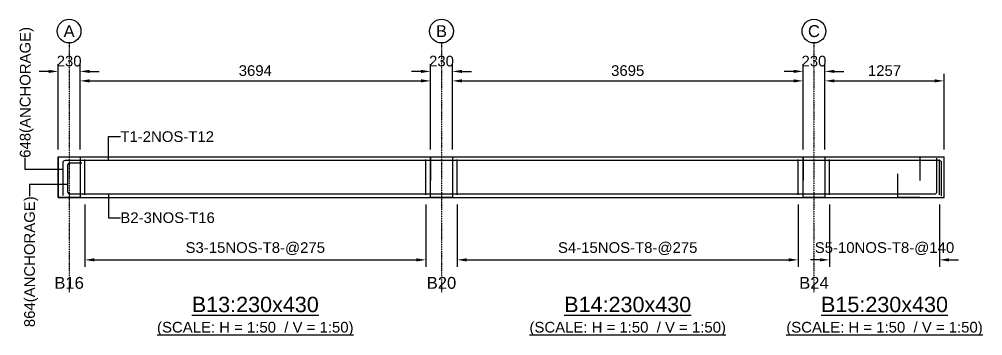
# Model space of a CAD drawing. Header units: inches. Extents: x -816171 to 9366335, y -450961 to 689132.
# Drawn here: x 3454125 to 3474430, y 263721 to 270396 of the extents above; entities that cross this region are included whole.
import ezdxf
from ezdxf.enums import TextEntityAlignment as Align

# ---------------------------------------------------------------- set-up
doc = ezdxf.new("R2010")
doc.units = ezdxf.units.IN
doc.header["$MEASUREMENT"] = 0
doc.linetypes.add('SCCenter', pattern=[1.2, 0.5, -0.3, 0.1, -0.3])
doc.linetypes.add('SCHidden', pattern=[1000, 500, -500])
for name, color, linetype in [('Concrete Line', 2, 'Continuous'), ('Dimension', 31, 'Continuous'), ('Grid', 8, 'Continuous'), ('Labels', 4, 'Continuous'), ('Labels_Support', 4, 'Continuous'), ('Link', 225, 'Continuous'), ('Reinforcement', 130, 'Continuous'), ('Text', 31, 'Continuous')]:
    doc.layers.add(name, color=color, linetype=linetype)
doc.styles.add('SC-SansSerif', font='SansSerif')
doc.styles.get("Standard").update_dxf_attribs({"font": 'txt.shx'})
doc.dimstyles.new('SCBBSDimStyl', dxfattribs={"dimtxt": 225, "dimasz": 200, "dimexe": 150, "dimexo": 150, "dimgap": 100, "dimtad": 1, "dimtoh": 1, "dimdec": 0, "dimzin": 0, "dimdsep": 46, "dimtxsty": 'SC-SansSerif', "dimcen": 0.09, "dimclrd": 8, "dimclre": 8, "dimclrt": 31, "dimadec": 0, "dimazin": 0, "dimtfac": 1, "dimtdec": 0, "dimtix": 1, "dimtofl": 0, "dimtmove": 0, "dimatfit": 3, "dimfxl": 1, "dimtolj": 1, "dimtzin": 0, "dimarcsym": 0})
doc.dimstyles.get("Standard").update_dxf_attribs({"dimtxt": 0.18, "dimasz": 0.18, "dimexe": 0.18, "dimexo": 0.0625, "dimgap": 0.09, "dimtad": 0, "dimtih": 1, "dimtoh": 1, "dimdec": 4, "dimzin": 0, "dimdsep": 46, "dimtxsty": 'Standard', "dimcen": 0.09, "dimadec": 0, "dimazin": 0, "dimtfac": 1, "dimtdec": 4, "dimtofl": 0, "dimtmove": 0, "dimatfit": 3, "dimfxl": 1, "dimtolj": 1, "dimtzin": 0, "dimarcsym": 0})

# ---------------------------------------------------------------- blocks, each defined once
blk = doc.blocks.new('*D1307')
at = {"layer": 'DEFPOINTS', "color": 0, "transparency": 16777216}
for p in [(3455505, 266636), (3462693, 266636), (3462693, 265321)]:
    blk.add_point(p, dxfattribs=at)
at = {"layer": 'Dimension', "color": 8, "lineweight": -2, "transparency": 16777216}
for p, q in [((3455505, 266486), (3455505, 265171)), ((3462693, 266486), (3462693, 265171)), ((3455705, 265321), (3462493, 265321))]:
    blk.add_line(p, q, dxfattribs=at)
at = {"layer": 'Dimension', "color": 8, "transparency": 16777216}
for points in [[(3455705, 265354), (3455705, 265288), (3455505, 265321)], [(3462493, 265354), (3462493, 265288), (3462693, 265321)]]:
    blk.add_solid(points, dxfattribs=at)
at = {"layer": 'Dimension', "color": 31, "transparency": 16777216, "insert": (3459099, 265558), "char_height": 225, "attachment_point": 5, "style": 'SC-SansSerif'}
blk.add_mtext('\\A1;S3-15NOS-T8-@275', dxfattribs=at)
blk = doc.blocks.new('*D1308')
at = {"layer": 'DEFPOINTS', "color": 0, "transparency": 16777216}
for p in [(3463353, 266636), (3470543, 266636), (3470543, 265321)]:
    blk.add_point(p, dxfattribs=at)
at = {"layer": 'Dimension', "color": 8, "lineweight": -2, "transparency": 16777216}
for p, q in [((3463353, 266486), (3463353, 265171)), ((3470543, 266486), (3470543, 265171)), ((3463553, 265321), (3470343, 265321))]:
    blk.add_line(p, q, dxfattribs=at)
at = {"layer": 'Dimension', "color": 8, "transparency": 16777216}
for points in [[(3463553, 265354), (3463553, 265288), (3463353, 265321)], [(3470343, 265354), (3470343, 265288), (3470543, 265321)]]:
    blk.add_solid(points, dxfattribs=at)
at = {"layer": 'Dimension', "color": 31, "transparency": 16777216, "insert": (3466948, 265558), "char_height": 225, "attachment_point": 5, "style": 'SC-SansSerif'}
blk.add_mtext('\\A1;S4-15NOS-T8-@275', dxfattribs=at)
blk = doc.blocks.new('*D1309')
at = {"layer": 'DEFPOINTS', "color": 0, "transparency": 16777216}
for p in [(3471203, 266636), (3473517, 266636), (3473517, 265321)]:
    blk.add_point(p, dxfattribs=at)
at = {"layer": 'Dimension', "color": 8, "lineweight": -2, "transparency": 16777216}
for p, q in [((3471203, 266486), (3471203, 265171)), ((3473517, 266486), (3473517, 265171)), ((3471003, 265321), (3470803, 265321)), ((3473717, 265321), (3473917, 265321))]:
    blk.add_line(p, q, dxfattribs=at)
at = {"layer": 'Dimension', "color": 8, "transparency": 16777216}
for points in [[(3471003, 265354), (3471003, 265288), (3471203, 265321)], [(3473717, 265354), (3473717, 265288), (3473517, 265321)]]:
    blk.add_solid(points, dxfattribs=at)
at = {"layer": 'Dimension', "color": 31, "transparency": 16777216, "insert": (3472360, 265558), "char_height": 225, "attachment_point": 5, "style": 'SC-SansSerif'}
blk.add_mtext('\\A1;S5-10NOS-T8-@140', dxfattribs=at)
blk = doc.blocks.new('*D1310')
at = {"layer": 'DEFPOINTS', "color": 0, "transparency": 16777216}
for p in [(3462793, 269096), (3455405, 267496), (3462793, 267496)]:
    blk.add_point(p, dxfattribs=at)
at = {"layer": 'Dimension', "color": 8, "lineweight": -2, "transparency": 16777216}
for p, q in [((3455405, 267646), (3455405, 269246)), ((3455605, 269096), (3462593, 269096)), ((3462793, 267646), (3462793, 269246))]:
    blk.add_line(p, q, dxfattribs=at)
at = {"layer": 'Dimension', "color": 8, "transparency": 16777216}
for points in [[(3455605, 269129), (3455605, 269063), (3455405, 269096)], [(3462593, 269129), (3462593, 269063), (3462793, 269096)]]:
    blk.add_solid(points, dxfattribs=at)
at = {"layer": 'Dimension', "color": 31, "transparency": 16777216, "insert": (3459099, 269312), "char_height": 225, "attachment_point": 5, "style": 'SC-SansSerif'}
blk.add_mtext('\\A1;3694', dxfattribs=at)
blk = doc.blocks.new('*D1311')
at = {"layer": 'DEFPOINTS', "color": 0, "transparency": 16777216}
for p in [(3470643, 269096), (3463253, 267496), (3470643, 267496)]:
    blk.add_point(p, dxfattribs=at)
at = {"layer": 'Dimension', "color": 8, "lineweight": -2, "transparency": 16777216}
for p, q in [((3463253, 267646), (3463253, 269246)), ((3463453, 269096), (3470443, 269096)), ((3470643, 267646), (3470643, 269246))]:
    blk.add_line(p, q, dxfattribs=at)
at = {"layer": 'Dimension', "color": 8, "transparency": 16777216}
for points in [[(3463453, 269129), (3463453, 269063), (3463253, 269096)], [(3470443, 269129), (3470443, 269063), (3470643, 269096)]]:
    blk.add_solid(points, dxfattribs=at)
at = {"layer": 'Dimension', "color": 31, "transparency": 16777216, "insert": (3466948, 269312), "char_height": 225, "attachment_point": 5, "style": 'SC-SansSerif'}
blk.add_mtext('\\A1;3695', dxfattribs=at)
blk = doc.blocks.new('*D1312')
at = {"layer": 'DEFPOINTS', "color": 0, "transparency": 16777216}
for p in [(3473617, 269096), (3471103, 267496), (3473617, 267496)]:
    blk.add_point(p, dxfattribs=at)
at = {"layer": 'Dimension', "color": 8, "lineweight": -2, "transparency": 16777216}
for p, q in [((3471103, 267646), (3471103, 269246)), ((3471303, 269096), (3473417, 269096)), ((3473617, 267646), (3473617, 269246))]:
    blk.add_line(p, q, dxfattribs=at)
at = {"layer": 'Dimension', "color": 8, "transparency": 16777216}
for points in [[(3471303, 269129), (3471303, 269063), (3471103, 269096)], [(3473417, 269129), (3473417, 269063), (3473617, 269096)]]:
    blk.add_solid(points, dxfattribs=at)
at = {"layer": 'Dimension', "color": 31, "transparency": 16777216, "insert": (3472360, 269312), "char_height": 225, "attachment_point": 5, "style": 'SC-SansSerif'}
blk.add_mtext('\\A1;1257', dxfattribs=at)
blk = doc.blocks.new('*D1313')
at = {"layer": 'DEFPOINTS', "color": 0, "transparency": 16777216}
for p in [(3455405, 269296), (3454945, 267496), (3455405, 267496)]:
    blk.add_point(p, dxfattribs=at)
at = {"layer": 'Dimension', "color": 8, "lineweight": -2, "transparency": 16777216}
for p, q in [((3454745, 269296), (3454545, 269296)), ((3454945, 267646), (3454945, 269446)), ((3455405, 267646), (3455405, 269446)), ((3455605, 269296), (3455805, 269296))]:
    blk.add_line(p, q, dxfattribs=at)
at = {"layer": 'Dimension', "color": 8, "transparency": 16777216}
for points in [[(3454745, 269329), (3454745, 269263), (3454945, 269296)], [(3455605, 269329), (3455605, 269263), (3455405, 269296)]]:
    blk.add_solid(points, dxfattribs=at)
at = {"layer": 'Dimension', "color": 31, "transparency": 16777216, "insert": (3455175, 269512), "char_height": 225, "attachment_point": 5, "style": 'SC-SansSerif'}
blk.add_mtext('\\A1;230', dxfattribs=at)
blk = doc.blocks.new('*D1314')
at = {"layer": 'DEFPOINTS', "color": 0, "transparency": 16777216}
for p in [(3463253, 269296), (3462793, 267496), (3463253, 267496)]:
    blk.add_point(p, dxfattribs=at)
at = {"layer": 'Dimension', "color": 8, "lineweight": -2, "transparency": 16777216}
for p, q in [((3462593, 269296), (3462393, 269296)), ((3462793, 267646), (3462793, 269446)), ((3463253, 267646), (3463253, 269446)), ((3463453, 269296), (3463653, 269296))]:
    blk.add_line(p, q, dxfattribs=at)
at = {"layer": 'Dimension', "color": 8, "transparency": 16777216}
for points in [[(3462593, 269329), (3462593, 269263), (3462793, 269296)], [(3463453, 269329), (3463453, 269263), (3463253, 269296)]]:
    blk.add_solid(points, dxfattribs=at)
at = {"layer": 'Dimension', "color": 31, "transparency": 16777216, "insert": (3463023, 269512), "char_height": 225, "attachment_point": 5, "style": 'SC-SansSerif'}
blk.add_mtext('\\A1;230', dxfattribs=at)
blk = doc.blocks.new('*D1315')
at = {"layer": 'DEFPOINTS', "color": 0, "transparency": 16777216}
for p in [(3471103, 269296), (3470643, 267496), (3471103, 267496)]:
    blk.add_point(p, dxfattribs=at)
at = {"layer": 'Dimension', "color": 8, "lineweight": -2, "transparency": 16777216}
for p, q in [((3470443, 269296), (3470243, 269296)), ((3470643, 267646), (3470643, 269446)), ((3471103, 267646), (3471103, 269446)), ((3471303, 269296), (3471503, 269296))]:
    blk.add_line(p, q, dxfattribs=at)
at = {"layer": 'Dimension', "color": 8, "transparency": 16777216}
for points in [[(3470443, 269329), (3470443, 269263), (3470643, 269296)], [(3471303, 269329), (3471303, 269263), (3471103, 269296)]]:
    blk.add_solid(points, dxfattribs=at)
at = {"layer": 'Dimension', "color": 31, "transparency": 16777216, "insert": (3470873, 269512), "char_height": 225, "attachment_point": 5, "style": 'SC-SansSerif'}
blk.add_mtext('\\A1;230', dxfattribs=at)

msp = doc.modelspace()

# ---------------------------------------------------------------- linework, layer by layer
at = {"layer": 'Concrete Line'}
msp.add_line((3473617.0308, 266635.86204), (3473617.0308, 267495.86204), dxfattribs=at)
for points in [[(3454945.0308, 267495.86204), (3455405.0308, 267495.86204)], [(3454945.0308, 267495.86204), (3454945.0308, 266635.86204)], [(3455405.0308, 267495.86204), (3462793.0308, 267495.86204)], [(3462793.0308, 267495.86204), (3463253.0308, 267495.86204)], [(3463253.0308, 267495.86204), (3470643.0308, 267495.86204)], [(3470643.0308, 267495.86204), (3471103.0308, 267495.86204)], [(3471103.0308, 267495.86204), (3473617.0308, 267495.86204)], [(3454945.0308, 266635.86204), (3455405.0308, 266635.86204)], [(3455405.0308, 266635.86204), (3462793.0308, 266635.86204)], [(3462793.0308, 266635.86204), (3463253.0308, 266635.86204)], [(3463253.0308, 266635.86204), (3470643.0308, 266635.86204)], [(3470643.0308, 266635.86204), (3471103.0308, 266635.86204)], [(3471103.0308, 266635.86204), (3473617.0308, 266635.86204)]]:
    msp.add_lwpolyline(points, dxfattribs=at)
for points in [[(3454945.0308, 267495.86204), (3455405.0308, 267495.86204), (3455405.0308, 267495.86204), (3455405.0308, 266635.86204), (3455405.0308, 266635.86204), (3454945.0308, 266635.86204), (3454945.0308, 266635.86204), (3454945.0308, 267495.86204)], [(3462793.0308, 266635.86204), (3462793.0308, 267495.86204), (3462793.0308, 267495.86204), (3463253.0308, 267495.86204), (3463253.0308, 267495.86204), (3463253.0308, 266635.86204), (3463253.0308, 266635.86204), (3462793.0308, 266635.86204)], [(3470643.0308, 266635.86204), (3470643.0308, 267495.86204), (3470643.0308, 267495.86204), (3471103.0308, 267495.86204), (3471103.0308, 267495.86204), (3471103.0308, 266635.86204), (3471103.0308, 266635.86204), (3470643.0308, 266635.86204)]]:
    msp.add_lwpolyline(points, close=True, dxfattribs=at)
at = {"layer": 'Concrete Line', "linetype": 'SCHidden'}
for points in [[(3454945.0308, 267495.86204), (3455405.0308, 267495.86204), (3455405.0308, 267495.86204), (3455405.0308, 266635.86204), (3455405.0308, 266635.86204), (3454945.0308, 266635.86204), (3454945.0308, 266635.86204), (3454945.0308, 267495.86204)], [(3462793.0308, 266635.86204), (3462793.0308, 267495.86204), (3462793.0308, 267495.86204), (3463253.0308, 267495.86204), (3463253.0308, 267495.86204), (3463253.0308, 266635.86204), (3463253.0308, 266635.86204), (3462793.0308, 266635.86204)], [(3470643.0308, 266635.86204), (3470643.0308, 267495.86204), (3470643.0308, 267495.86204), (3471103.0308, 267495.86204), (3471103.0308, 267495.86204), (3471103.0308, 266635.86204), (3471103.0308, 266635.86204), (3470643.0308, 266635.86204)], [(3472643.0308, 267495.86204), (3473103.0308, 267495.86204), (3473103.0308, 267495.86204), (3473103.0308, 266635.86204), (3473103.0308, 266635.86204), (3472643.0308, 266635.86204), (3472643.0308, 266635.86204), (3472643.0308, 267495.86204)]]:
    msp.add_lwpolyline(points, close=True, dxfattribs=at)
at = {"layer": 'Concrete Line', "color": 8, "linetype": 'SCHidden'}
for points in [[(3455405.0308, 267495.86204), (3455405.0308, 266635.86204)], [(3462793.0308, 267495.86204), (3462793.0308, 266635.86204)], [(3463253.0308, 267495.86204), (3463253.0308, 266635.86204)], [(3470643.0308, 267495.86204), (3470643.0308, 266635.86204)], [(3471103.0308, 267495.86204), (3471103.0308, 266635.86204)]]:
    msp.add_lwpolyline(points, dxfattribs=at)
at = {"layer": 'Grid', "linetype": 'SCCenter'}
for p, q in [((3455175.0308, 269895.86204), (3455175.0308, 264635.86204)), ((3463023.0308, 269895.86204), (3463023.0308, 264635.86204)), ((3470873.0308, 269895.86204), (3470873.0308, 264635.86204))]:
    msp.add_line(p, q, dxfattribs=at)
at = {"layer": 'Grid'}
for centre in [(3455175.0308, 270145.86204), (3463023.0308, 270145.86204), (3470873.0308, 270145.86204)]:
    msp.add_circle(centre, 250, dxfattribs=at)
at = {"layer": 'Link'}
for p, q in [((3455505.0308, 266695.86204), (3455505.0308, 267435.86204)), ((3462693.0308, 266695.86204), (3462693.0308, 267435.86204)), ((3463353.0308, 266695.86204), (3463353.0308, 267435.86204)), ((3470543.0308, 266695.86204), (3470543.0308, 267435.86204)), ((3471203.0308, 266695.86204), (3471203.0308, 267435.86204)), ((3473517.0308, 266695.86204), (3473517.0308, 267435.86204))]:
    msp.add_line(p, q, dxfattribs=at)
at = {"layer": 'Reinforcement'}
for points in [[(3455445.0308, 267359.86204), (3455191.0308, 267359.86204, 0.4142135624), (3455141.0308, 267309.86204), (3455141.0308, 266761.86204, 0.4142135624), (3455191.0308, 266711.86204), (3473414.54022, 266711.86204, 0.4142134778), (3473464.54022, 266761.86204), (3473464.54022, 267465.86204)], [(3455049.0308, 266675.86204), (3455049.0308, 267373.86204, -0.4142135624), (3455099.0308, 267423.86204), (3473506.54022, 267423.86204, -0.4142134778), (3473556.54022, 267373.86204), (3473556.54022, 266665.86204)]]:
    msp.add_lwpolyline(points, format="xyb", dxfattribs=at)

# ---------------------------------------------------------------- texts
at = {"layer": 'Grid', "style": 'SC-SansSerif'}
for s, p in [('A', (3455175.0308, 270145.86204)), ('B', (3463023.0308, 270145.86204)), ('C', (3470873.0308, 270145.86204))]:
    msp.add_text(s, height=250, dxfattribs=at).set_placement(p, align=Align.MIDDLE)
at = {"layer": 'Labels', "style": 'SC-SansSerif'}
for s, p in [('%%uB13:230x430', (3459099.0308, 264120.86204)), ('%%uB14:230x430', (3466948.0308, 264120.86204)), ('%%uB15:230x430', (3472360.0308, 264120.86204))]:
    msp.add_text(s, height=325, dxfattribs=at).set_placement(p, align=Align.BOTTOM_CENTER)
at = {"layer": 'Labels_Support', "style": 'SC-SansSerif'}
for s, p in [('B16', (3455175.0308, 264635.86204)), ('B20', (3463023.0308, 264635.86204)), ('B24', (3470873.0308, 264635.86204))]:
    msp.add_text(s, height=250, dxfattribs=at).set_placement(p, align=Align.BOTTOM_CENTER)
at = {"layer": 'Text', "style": 'SC-SansSerif'}
msp.add_text('648(ANCHORAGE)', height=225, rotation=90, dxfattribs=at).set_placement((3454249.0308, 267473.86204), align=Align.MIDDLE_LEFT)
for s, p in [('T1-2NOS-T12', (3456255.0308, 267920.86204)), ('B2-3NOS-T16', (3456255.0308, 266210.86204))]:
    msp.add_text(s, height=225, dxfattribs=at).set_placement(p, align=Align.MIDDLE_LEFT)
msp.add_text('864(ANCHORAGE)', height=225, rotation=90, dxfattribs=at).set_placement((3454341.0308, 266661.86204), align=Align.MIDDLE_RIGHT)
for p in [(3459099.0308, 263720.86204), (3466948.0308, 263720.86204), (3472360.0308, 263720.86204)]:
    msp.add_text('%%u(SCALE: H = 1:50  / V = 1:50)', height=225, dxfattribs=at).set_placement(p, align=Align.BOTTOM_CENTER)

# ---------------------------------------------------------------- dimensions: what is measured, and where the dimension line sits
at = {"layer": 'Dimension'}
for base, p1, p2, text, picture, middle in [((3455405.0308, 269295.86204), (3454945.0308, 267495.86204), (3455405.0308, 267495.86204), '230', '*D1313', (3455175.0308, 269511.91142)), ((3463253.0308, 269295.86204), (3462793.0308, 267495.86204), (3463253.0308, 267495.86204), '230', '*D1314', (3463023.0308, 269511.91142)), ((3471103.0308, 269295.86204), (3470643.0308, 267495.86204), (3471103.0308, 267495.86204), '230', '*D1315', (3470873.0308, 269511.91142)), ((3462793.0308, 269095.86204), (3455405.0308, 267495.86204), (3462793.0308, 267495.86204), '3694', '*D1310', (3459099.0308, 269311.91142)), ((3470643.0308, 269095.86204), (3463253.0308, 267495.86204), (3470643.0308, 267495.86204), '3695', '*D1311', (3466948.0308, 269311.91142)), ((3473617.0308, 269095.86204), (3471103.0308, 267495.86204), (3473617.0308, 267495.86204), '1257', '*D1312', (3472360.0308, 269311.7571)), ((3462693.0308, 265320.86204), (3455505.0308, 266635.86204), (3462693.0308, 266635.86204), 'S3-15NOS-T8-@275', '*D1307', (3459099.0308, 265557.59043)), ((3470543.0308, 265320.86204), (3463353.0308, 266635.86204), (3470543.0308, 266635.86204), 'S4-15NOS-T8-@275', '*D1308', (3466948.0308, 265557.59043)), ((3473517.0308, 265320.86204), (3471203.0308, 266635.86204), (3473517.0308, 266635.86204), 'S5-10NOS-T8-@140', '*D1309', (3472360.0308, 265557.59043))]:
    dim = msp.add_linear_dim(base=base, p1=p1, p2=p2, text=text, dimstyle='SCBBSDimStyl', dxfattribs=at)
    dim.commit()
    dim.dimension.update_dxf_attribs({"geometry": picture, "text_midpoint": middle})

# ---------------------------------------------------------------- leaders
at = {"layer": 'Dimension', "color": 8}
for points in [[(3456005.0308, 267423.86204), (3456005.0308, 267920.86204), (3456255.0308, 267920.86204)], [(3455049.0308, 267223.86204), (3454249.0308, 267223.86204), (3454249.0308, 267473.86204)], [(3455141.0308, 266911.86204), (3454341.0308, 266911.86204), (3454341.0308, 266661.86204)], [(3456005.0308, 266711.86204), (3456005.0308, 266210.86204), (3456255.0308, 266210.86204)]]:
    msp.add_leader(points, dimstyle='Standard', dxfattribs=at)

doc.saveas('drawing.dxf')
